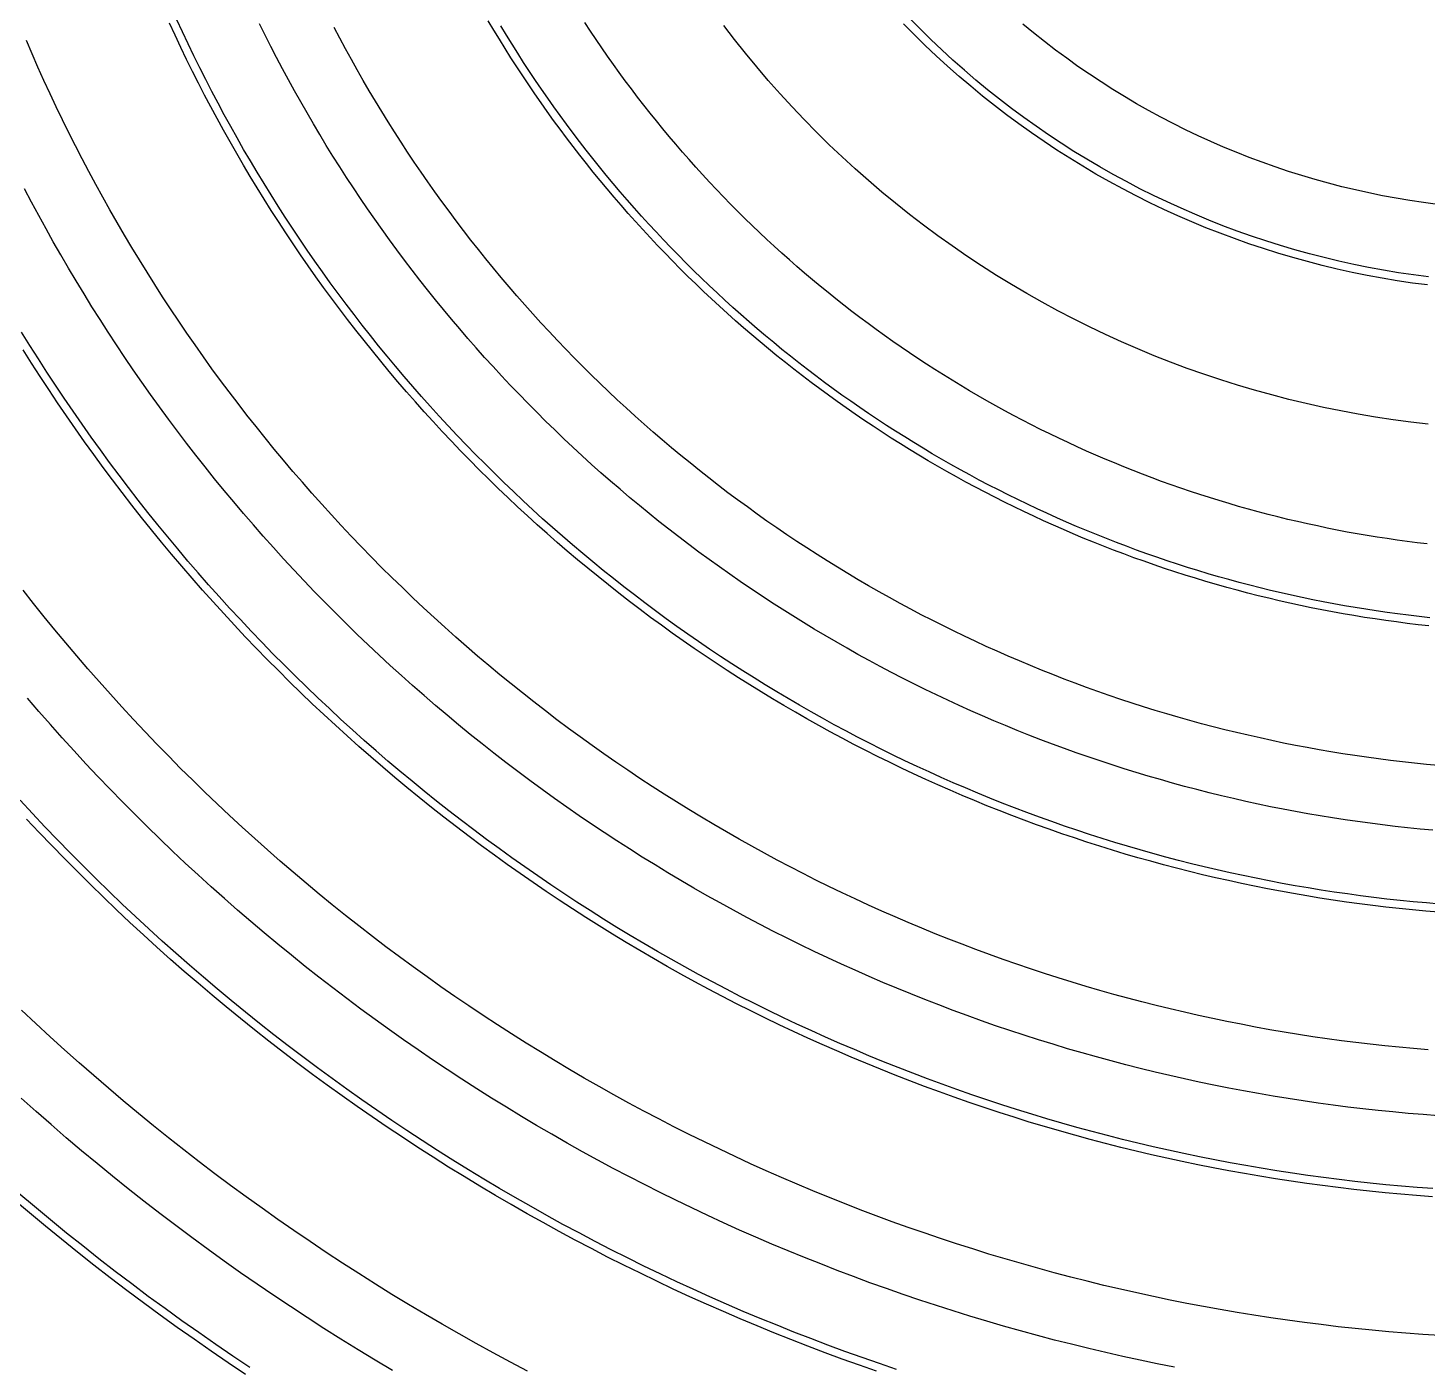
# Model space of a CAD drawing. Header units: metres. Extents: x 10 to 1210, y 10 to 2773.
# Drawn here: x 271.5 to 443.8, y 1138.6 to 1303.5 of the extents above; entities that cross this region are included whole.
import ezdxf

# ---------------------------------------------------------------- set-up
doc = ezdxf.new("R2010")
doc.units = ezdxf.units.M
for name, color, linetype in [('ACIKLIK', 5, 'Continuous'), ('CAM_SABLON', 4, 'Continuous'), ('DIS_KENAR_V91_Z3', 1, 'Continuous'), ('LAMBA_T4_Z4', 3, 'Continuous')]:
    doc.layers.add(name, color=color, linetype=linetype)

msp = doc.modelspace()

# ---------------------------------------------------------------- linework, layer by layer
at = {"layer": 'ACIKLIK'}
for points in [[(444.49, 1204.68), (442.94, 1204.82), (441.39, 1204.98), (439.85, 1205.14), (438.31, 1205.33), (436.77, 1205.52), (435.23, 1205.73), (433.69, 1205.96), (432.15, 1206.19), (430.62, 1206.44), (429.09, 1206.7), (427.56, 1206.98), (426.04, 1207.27), (424.51, 1207.57), (422.99, 1207.89), (421.47, 1208.22), (419.96, 1208.56), (418.45, 1208.92), (416.94, 1209.29), (415.43, 1209.67), (413.93, 1210.07), (412.43, 1210.47), (410.94, 1210.9), (409.45, 1211.33), (407.96, 1211.78), (406.47, 1212.24), (405, 1212.71), (403.52, 1213.2), (402.05, 1213.7), (400.58, 1214.21), (399.12, 1214.73), (397.66, 1215.27), (396.21, 1215.82), (394.76, 1216.39), (393.32, 1216.96), (391.88, 1217.55), (390.45, 1218.15), (389.02, 1218.76), (387.6, 1219.39), (386.18, 1220.03), (384.77, 1220.68), (383.37, 1221.34), (381.97, 1222.01), (380.58, 1222.7), (379.19, 1223.4), (377.81, 1224.11), (376.43, 1224.84), (375.07, 1225.57), (373.7, 1226.32), (372.35, 1227.08), (371, 1227.85), (369.66, 1228.63), (368.32, 1229.42), (367, 1230.23), (365.67, 1231.05), (364.36, 1231.88), (363.05, 1232.72), (361.76, 1233.57), (360.46, 1234.43), (359.18, 1235.31), (357.9, 1236.19), (356.64, 1237.09), (355.37, 1238), (354.12, 1238.91), (352.88, 1239.84), (351.64, 1240.78), (350.41, 1241.73), (349.19, 1242.7), (347.98, 1243.67), (346.78, 1244.65), (345.58, 1245.64), (344.4, 1246.65), (343.22, 1247.66), (342.05, 1248.69), (340.89, 1249.72), (339.75, 1250.76), (338.6, 1251.82), (337.47, 1252.88), (336.35, 1253.96), (335.24, 1255.04), (334.14, 1256.14), (333.04, 1257.24), (331.96, 1258.35), (330.88, 1259.47), (329.82, 1260.6), (328.76, 1261.75), (327.72, 1262.89), (326.69, 1264.05), (325.66, 1265.22), (324.65, 1266.4), (323.64, 1267.58), (322.65, 1268.78), (321.67, 1269.98), (320.7, 1271.19), (319.73, 1272.41), (318.78, 1273.64), (317.84, 1274.88), (316.91, 1276.12), (316, 1277.37), (315.09, 1278.64), (314.19, 1279.9), (313.31, 1281.18), (312.43, 1282.46), (311.57, 1283.76), (310.72, 1285.05), (309.88, 1286.36), (309.05, 1287.67), (308.23, 1289), (307.42, 1290.32), (306.63, 1291.66), (305.85, 1293), (305.08, 1294.35), (304.32, 1295.7), (303.57, 1297.07), (302.84, 1298.43), (302.11, 1299.81), (301.4, 1301.19), (300.7, 1302.58), (300.01, 1303.97)], [(443.81, 1239.92), (442.57, 1240.07), (441.33, 1240.22), (440.1, 1240.39), (438.86, 1240.57), (437.63, 1240.76), (436.4, 1240.96), (435.17, 1241.17), (433.94, 1241.39), (432.71, 1241.63), (431.49, 1241.87), (430.27, 1242.13), (429.05, 1242.39), (427.83, 1242.67), (426.62, 1242.95), (425.41, 1243.25), (424.2, 1243.56), (422.99, 1243.87), (421.78, 1244.2), (420.58, 1244.54), (419.39, 1244.89), (418.19, 1245.25), (417, 1245.62), (415.81, 1246), (414.63, 1246.39), (413.44, 1246.79), (412.27, 1247.2), (411.09, 1247.62), (409.92, 1248.06), (408.75, 1248.5), (407.59, 1248.95), (406.43, 1249.41), (405.28, 1249.89), (404.13, 1250.37), (402.98, 1250.86), (401.84, 1251.36), (400.7, 1251.88), (399.57, 1252.4), (398.44, 1252.93), (397.31, 1253.47), (396.19, 1254.02), (395.08, 1254.59), (393.97, 1255.16), (392.87, 1255.74), (391.77, 1256.33), (390.67, 1256.93), (389.58, 1257.54), (388.5, 1258.16), (387.42, 1258.79), (386.35, 1259.43), (385.28, 1260.07), (384.22, 1260.73), (383.17, 1261.4), (382.12, 1262.07), (381.07, 1262.75), (380.04, 1263.45), (379, 1264.15), (377.98, 1264.86), (376.96, 1265.58), (375.95, 1266.31), (374.94, 1267.05), (373.94, 1267.8), (372.95, 1268.55), (371.96, 1269.31), (370.98, 1270.09), (370.01, 1270.87), (369.04, 1271.66), (368.08, 1272.46), (367.13, 1273.26), (366.18, 1274.08), (365.25, 1274.9), (364.31, 1275.73), (363.39, 1276.57), (362.47, 1277.42), (361.57, 1278.27), (360.66, 1279.13), (359.77, 1280.01), (358.88, 1280.88), (358.01, 1281.77), (357.13, 1282.66), (356.27, 1283.57), (355.42, 1284.47), (354.57, 1285.39), (353.73, 1286.31), (352.9, 1287.25), (352.08, 1288.18), (351.26, 1289.13), (350.46, 1290.08), (349.66, 1291.04), (348.87, 1292.01), (348.09, 1292.98), (347.31, 1293.96), (346.55, 1294.95), (345.8, 1295.94), (345.05, 1296.94), (344.31, 1297.95), (343.58, 1298.96), (342.86, 1299.98), (342.15, 1301), (341.45, 1302.04), (340.75, 1303.07), (340.07, 1304.12)], [(445.06, 1281.73), (443.36, 1281.95), (441.67, 1282.21), (439.98, 1282.49), (438.3, 1282.8), (436.62, 1283.14), (434.96, 1283.51), (433.29, 1283.91), (431.64, 1284.34), (429.99, 1284.8), (428.35, 1285.28), (426.72, 1285.8), (425.09, 1286.34), (423.48, 1286.91), (421.88, 1287.51), (420.29, 1288.14), (418.71, 1288.79), (417.14, 1289.47), (415.58, 1290.18), (414.04, 1290.92), (412.51, 1291.68), (410.99, 1292.47), (409.49, 1293.29), (408, 1294.13), (406.53, 1295), (405.07, 1295.89), (403.63, 1296.81), (402.2, 1297.76), (400.79, 1298.72), (399.4, 1299.72), (398.02, 1300.73), (396.67, 1301.78), (395.33, 1302.84), (394.01, 1303.93)], [(445.14, 1169.52), (443.29, 1169.66), (441.44, 1169.81), (439.58, 1169.98), (437.74, 1170.17), (435.89, 1170.37), (434.04, 1170.59), (432.2, 1170.82), (430.36, 1171.07), (428.52, 1171.34), (426.68, 1171.62), (424.84, 1171.92), (423.01, 1172.24), (421.18, 1172.57), (419.36, 1172.91), (417.53, 1173.28), (415.71, 1173.65), (413.9, 1174.05), (412.09, 1174.46), (410.28, 1174.89), (408.47, 1175.33), (406.67, 1175.78), (404.87, 1176.26), (403.08, 1176.75), (401.29, 1177.25), (399.5, 1177.77), (397.72, 1178.31), (395.95, 1178.86), (394.18, 1179.43), (392.41, 1180.01), (390.65, 1180.6), (388.9, 1181.22), (387.15, 1181.85), (385.41, 1182.49), (383.67, 1183.15), (381.94, 1183.82), (380.21, 1184.51), (378.49, 1185.21), (376.77, 1185.93), (375.07, 1186.67), (373.37, 1187.42), (371.67, 1188.18), (369.98, 1188.96), (368.3, 1189.75), (366.63, 1190.56), (364.96, 1191.38), (363.3, 1192.22), (361.65, 1193.07), (360, 1193.93), (358.37, 1194.81), (356.74, 1195.71), (355.11, 1196.61), (353.5, 1197.54), (351.89, 1198.47), (350.3, 1199.42), (348.71, 1200.39), (347.13, 1201.37), (345.56, 1202.36), (343.99, 1203.36), (342.44, 1204.38), (340.89, 1205.42), (339.36, 1206.46), (337.83, 1207.52), (336.31, 1208.59), (334.8, 1209.68), (333.3, 1210.78), (331.81, 1211.89), (330.33, 1213.02), (328.86, 1214.15), (327.4, 1215.3), (325.95, 1216.47), (324.52, 1217.64), (323.09, 1218.83), (321.67, 1220.03), (320.26, 1221.25), (318.86, 1222.47), (317.48, 1223.71), (316.1, 1224.96), (314.73, 1226.22), (313.38, 1227.5), (312.04, 1228.78), (310.71, 1230.08), (309.39, 1231.39), (308.08, 1232.71), (306.78, 1234.04), (305.5, 1235.38), (304.22, 1236.73), (302.96, 1238.1), (301.71, 1239.48), (300.47, 1240.86), (299.25, 1242.26), (298.03, 1243.67), (296.83, 1245.09), (295.64, 1246.52), (294.47, 1247.95), (293.3, 1249.4), (292.15, 1250.86), (291.02, 1252.33), (289.89, 1253.81), (288.78, 1255.3), (287.68, 1256.8), (286.59, 1258.31), (285.52, 1259.83), (284.46, 1261.36), (283.42, 1262.89), (282.38, 1264.44), (281.36, 1265.99), (280.36, 1267.56), (279.37, 1269.13), (278.39, 1270.71), (277.42, 1272.3), (276.47, 1273.89), (275.54, 1275.5), (274.61, 1277.11), (273.71, 1278.74), (272.81, 1280.37), (271.93, 1282), (271.07, 1283.65)], [(412.68, 1138.56), (410.56, 1138.98), (408.44, 1139.42), (406.32, 1139.88), (404.21, 1140.36), (402.11, 1140.85), (400, 1141.37), (397.91, 1141.9), (395.81, 1142.45), (393.72, 1143.02), (391.64, 1143.61), (389.56, 1144.21), (387.49, 1144.84), (385.43, 1145.48), (383.36, 1146.14), (381.31, 1146.82), (379.26, 1147.51), (377.22, 1148.23), (375.18, 1148.96), (373.15, 1149.71), (371.12, 1150.47), (369.11, 1151.26), (367.1, 1152.06), (365.09, 1152.88), (363.1, 1153.72), (361.11, 1154.57), (359.13, 1155.44), (357.16, 1156.33), (355.19, 1157.24), (353.23, 1158.16), (351.28, 1159.1), (349.34, 1160.06), (347.41, 1161.03), (345.49, 1162.02), (343.57, 1163.03), (341.66, 1164.05), (339.77, 1165.09), (337.88, 1166.15), (336, 1167.23), (334.13, 1168.32), (332.27, 1169.42), (330.42, 1170.55), (328.58, 1171.68), (326.75, 1172.84), (324.93, 1174.01), (323.12, 1175.2), (321.32, 1176.4), (319.53, 1177.62), (317.75, 1178.85), (315.99, 1180.1), (314.23, 1181.36), (312.48, 1182.64), (310.75, 1183.94), (309.03, 1185.25), (307.32, 1186.57), (305.62, 1187.91), (303.93, 1189.27), (302.25, 1190.64), (300.59, 1192.02), (298.94, 1193.42), (297.3, 1194.83), (295.67, 1196.26), (294.06, 1197.7), (292.45, 1199.16), (290.86, 1200.62), (289.29, 1202.11), (287.72, 1203.6), (286.17, 1205.11), (284.64, 1206.64), (283.11, 1208.17), (281.6, 1209.72), (280.11, 1211.29), (278.62, 1212.86), (277.16, 1214.45), (275.7, 1216.06), (274.26, 1217.67), (272.83, 1219.3), (271.42, 1220.94)], [(316.37, 1138.16), (314.24, 1139.42), (312.13, 1140.7), (310.03, 1142), (307.94, 1143.32), (305.87, 1144.66), (303.8, 1146.01), (301.75, 1147.38), (299.71, 1148.77), (297.68, 1150.18), (295.66, 1151.61), (293.66, 1153.05), (291.67, 1154.51), (289.69, 1155.99), (287.72, 1157.48), (285.77, 1158.99), (283.83, 1160.52), (281.9, 1162.07), (279.99, 1163.63), (278.09, 1165.21), (276.21, 1166.81), (274.34, 1168.42), (272.48, 1170.05), (270.64, 1171.69)]]:
    msp.add_lwpolyline(points, dxfattribs=at)
at = {"layer": 'CAM_SABLON'}
for points in [[(445.33, 1195.58), (443.7, 1195.71), (442.08, 1195.86), (440.45, 1196.02), (438.83, 1196.2), (437.21, 1196.39), (435.59, 1196.6), (433.97, 1196.82), (432.36, 1197.05), (430.75, 1197.3), (429.14, 1197.56), (427.53, 1197.84), (425.92, 1198.13), (424.32, 1198.44), (422.72, 1198.75), (421.12, 1199.09), (419.53, 1199.43), (417.93, 1199.79), (416.35, 1200.17), (414.76, 1200.55), (413.18, 1200.96), (411.6, 1201.37), (410.03, 1201.8), (408.46, 1202.24), (406.89, 1202.7), (405.33, 1203.17), (403.77, 1203.66), (402.21, 1204.15), (400.66, 1204.66), (399.12, 1205.19), (397.58, 1205.73), (396.04, 1206.28), (394.51, 1206.84), (392.99, 1207.42), (391.46, 1208.01), (389.95, 1208.62), (388.44, 1209.23), (386.93, 1209.87), (385.43, 1210.51), (383.94, 1211.17), (382.45, 1211.84), (380.97, 1212.52), (379.49, 1213.22), (378.02, 1213.93), (376.56, 1214.65), (375.1, 1215.38), (373.65, 1216.13), (372.21, 1216.89), (370.77, 1217.66), (369.34, 1218.45), (367.92, 1219.24), (366.5, 1220.05), (365.09, 1220.88), (363.69, 1221.71), (362.29, 1222.56), (360.91, 1223.42), (359.53, 1224.29), (358.15, 1225.17), (356.79, 1226.06), (355.43, 1226.97), (354.08, 1227.89), (352.74, 1228.82), (351.41, 1229.76), (350.08, 1230.71), (348.77, 1231.68), (347.46, 1232.66), (346.16, 1233.64), (344.87, 1234.64), (343.59, 1235.65), (342.32, 1236.67), (341.05, 1237.71), (339.8, 1238.75), (338.55, 1239.8), (337.32, 1240.87), (336.09, 1241.95), (334.87, 1243.03), (333.66, 1244.13), (332.47, 1245.24), (331.28, 1246.36), (330.1, 1247.48), (328.93, 1248.62), (327.77, 1249.77), (326.62, 1250.93), (325.48, 1252.1), (324.36, 1253.28), (323.24, 1254.47), (322.13, 1255.66), (321.03, 1256.87), (319.95, 1258.09), (318.87, 1259.32), (317.8, 1260.55), (316.75, 1261.8), (315.71, 1263.05), (314.67, 1264.32), (313.65, 1265.59), (312.64, 1266.87), (311.64, 1268.16), (310.66, 1269.46), (309.68, 1270.77), (308.71, 1272.08), (307.76, 1273.41), (306.82, 1274.74), (305.89, 1276.08), (304.97, 1277.43), (304.06, 1278.79), (303.17, 1280.15), (302.29, 1281.53), (301.42, 1282.91), (300.56, 1284.29), (299.71, 1285.69), (298.88, 1287.09), (298.05, 1288.5), (297.24, 1289.92), (296.45, 1291.34), (295.66, 1292.77), (294.89, 1294.21), (294.13, 1295.65), (293.38, 1297.1), (292.65, 1298.56), (291.93, 1300.02), (291.22, 1301.49), (290.52, 1302.97), (289.84, 1304.45)], [(443.96, 1272.8), (442.11, 1273.04), (440.26, 1273.32), (438.42, 1273.63), (436.58, 1273.97), (434.75, 1274.34), (432.93, 1274.74), (431.11, 1275.18), (429.31, 1275.65), (427.51, 1276.15), (425.72, 1276.68), (423.94, 1277.24), (422.16, 1277.83), (420.4, 1278.45), (418.65, 1279.11), (416.92, 1279.79), (415.19, 1280.51), (413.48, 1281.25), (411.78, 1282.03), (410.09, 1282.83), (408.42, 1283.66), (406.77, 1284.53), (405.13, 1285.42), (403.5, 1286.34), (401.89, 1287.28), (400.3, 1288.26), (398.72, 1289.26), (397.17, 1290.29), (395.63, 1291.35), (394.11, 1292.44), (392.61, 1293.55), (391.12, 1294.68), (389.66, 1295.85), (388.22, 1297.03), (386.8, 1298.25), (385.4, 1299.48), (384.03, 1300.75), (382.67, 1302.03), (381.34, 1303.34), (380.03, 1304.67)], [(444.11, 1230.83), (442.79, 1230.98), (441.48, 1231.13), (440.16, 1231.3), (438.85, 1231.48), (437.53, 1231.67), (436.22, 1231.87), (434.91, 1232.08), (433.61, 1232.31), (432.3, 1232.55), (431, 1232.79), (429.7, 1233.05), (428.4, 1233.32), (427.1, 1233.6), (425.81, 1233.9), (424.52, 1234.2), (423.23, 1234.52), (421.94, 1234.84), (420.66, 1235.18), (419.38, 1235.53), (418.1, 1235.89), (416.83, 1236.26), (415.56, 1236.64), (414.29, 1237.04), (413.03, 1237.44), (411.77, 1237.85), (410.51, 1238.28), (409.26, 1238.72), (408.01, 1239.17), (406.77, 1239.63), (405.53, 1240.1), (404.29, 1240.58), (403.06, 1241.07), (401.83, 1241.57), (400.61, 1242.08), (399.39, 1242.61), (398.18, 1243.14), (396.97, 1243.69), (395.76, 1244.24), (394.56, 1244.81), (393.37, 1245.38), (392.18, 1245.97), (390.99, 1246.57), (389.81, 1247.17), (388.64, 1247.79), (387.47, 1248.42), (386.31, 1249.06), (385.15, 1249.71), (384, 1250.36), (382.85, 1251.03), (381.71, 1251.71), (380.58, 1252.4), (379.45, 1253.1), (378.33, 1253.8), (377.21, 1254.52), (376.11, 1255.25), (375, 1255.99), (373.91, 1256.73), (372.82, 1257.49), (371.73, 1258.25), (370.66, 1259.03), (369.59, 1259.81), (368.52, 1260.61), (367.47, 1261.41), (366.42, 1262.22), (365.38, 1263.04), (364.34, 1263.87), (363.32, 1264.71), (362.3, 1265.56), (361.28, 1266.42), (360.28, 1267.28), (359.28, 1268.16), (358.29, 1269.04), (357.31, 1269.93), (356.34, 1270.83), (355.37, 1271.74), (354.41, 1272.66), (353.46, 1273.59), (352.52, 1274.52), (351.59, 1275.46), (350.66, 1276.41), (349.74, 1277.37), (348.83, 1278.34), (347.93, 1279.31), (347.04, 1280.29), (346.16, 1281.28), (345.28, 1282.28), (344.42, 1283.28), (343.56, 1284.3), (342.71, 1285.32), (341.87, 1286.34), (341.04, 1287.38), (340.22, 1288.42), (339.41, 1289.47), (338.61, 1290.52), (337.81, 1291.59), (337.03, 1292.66), (336.25, 1293.73), (335.49, 1294.82), (334.73, 1295.91), (333.99, 1297), (333.25, 1298.11), (332.52, 1299.21), (331.8, 1300.33), (331.1, 1301.45), (330.4, 1302.58), (329.71, 1303.71)], [(444.51, 1160.54), (442.58, 1160.68), (440.65, 1160.84), (438.72, 1161.02), (436.79, 1161.22), (434.87, 1161.43), (432.95, 1161.65), (431.02, 1161.9), (429.1, 1162.16), (427.19, 1162.44), (425.27, 1162.73), (423.36, 1163.04), (421.45, 1163.37), (419.54, 1163.72), (417.64, 1164.08), (415.74, 1164.46), (413.84, 1164.85), (411.95, 1165.26), (410.06, 1165.69), (408.18, 1166.13), (406.29, 1166.59), (404.42, 1167.07), (402.54, 1167.56), (400.67, 1168.07), (398.81, 1168.6), (396.95, 1169.14), (395.09, 1169.7), (393.24, 1170.28), (391.4, 1170.87), (389.56, 1171.47), (387.72, 1172.1), (385.89, 1172.73), (384.07, 1173.39), (382.25, 1174.06), (380.44, 1174.75), (378.64, 1175.45), (376.84, 1176.17), (375.04, 1176.9), (373.26, 1177.65), (371.48, 1178.41), (369.7, 1179.19), (367.94, 1179.99), (366.18, 1180.8), (364.43, 1181.63), (362.68, 1182.47), (360.94, 1183.32), (359.21, 1184.2), (357.49, 1185.08), (355.78, 1185.99), (354.07, 1186.9), (352.37, 1187.83), (350.68, 1188.78), (349, 1189.74), (347.33, 1190.72), (345.66, 1191.71), (344.01, 1192.71), (342.36, 1193.73), (340.72, 1194.77), (339.09, 1195.82), (337.47, 1196.88), (335.86, 1197.95), (334.26, 1199.04), (332.67, 1200.15), (331.08, 1201.27), (329.51, 1202.4), (327.95, 1203.54), (326.4, 1204.7), (324.86, 1205.88), (323.32, 1207.06), (321.8, 1208.26), (320.29, 1209.47), (318.79, 1210.7), (317.3, 1211.94), (315.82, 1213.19), (314.36, 1214.45), (312.9, 1215.73), (311.45, 1217.02), (310.02, 1218.32), (308.6, 1219.64), (307.19, 1220.97), (305.79, 1222.31), (304.4, 1223.66), (303.02, 1225.02), (301.66, 1226.4), (300.31, 1227.79), (298.97, 1229.19), (297.64, 1230.6), (296.32, 1232.02), (295.02, 1233.45), (293.73, 1234.9), (292.45, 1236.36), (291.19, 1237.82), (289.94, 1239.3), (288.7, 1240.79), (287.47, 1242.29), (286.26, 1243.8), (285.06, 1245.32), (283.88, 1246.86), (282.7, 1248.4), (281.54, 1249.95), (280.4, 1251.51), (279.27, 1253.08), (278.15, 1254.67), (277.04, 1256.26), (275.95, 1257.86), (274.88, 1259.47), (273.82, 1261.09), (272.77, 1262.72), (271.73, 1264.36), (270.71, 1266.01)], [(378.45, 1138.28), (376.33, 1139), (374.21, 1139.74), (372.1, 1140.5), (370, 1141.28), (367.9, 1142.07), (365.81, 1142.88), (363.73, 1143.71), (361.65, 1144.56), (359.58, 1145.43), (357.52, 1146.32), (355.47, 1147.22), (353.42, 1148.14), (351.39, 1149.08), (349.36, 1150.04), (347.34, 1151.01), (345.33, 1152), (343.32, 1153.01), (341.33, 1154.04), (339.35, 1155.08), (337.37, 1156.14), (335.4, 1157.22), (333.45, 1158.32), (331.5, 1159.43), (329.56, 1160.56), (327.64, 1161.71), (325.72, 1162.87), (323.81, 1164.05), (321.91, 1165.25), (320.03, 1166.46), (318.15, 1167.69), (316.29, 1168.94), (314.43, 1170.2), (312.59, 1171.48), (310.76, 1172.77), (308.94, 1174.08), (307.13, 1175.41), (305.33, 1176.75), (303.55, 1178.11), (301.78, 1179.48), (300.01, 1180.87), (298.26, 1182.27), (296.53, 1183.69), (294.8, 1185.13), (293.09, 1186.58), (291.39, 1188.04), (289.71, 1189.52), (288.03, 1191.01), (286.37, 1192.52), (284.73, 1194.04), (283.09, 1195.58), (281.47, 1197.13), (279.87, 1198.69), (278.27, 1200.27), (276.69, 1201.87), (275.13, 1203.47), (273.58, 1205.09), (272.04, 1206.73), (270.52, 1208.37)], [(298.83, 1138.51), (296.72, 1139.92), (294.61, 1141.36), (292.52, 1142.81), (290.43, 1144.28), (288.37, 1145.77), (286.31, 1147.27), (284.27, 1148.8), (282.24, 1150.34), (280.23, 1151.9), (278.23, 1153.48), (276.24, 1155.07), (274.27, 1156.69), (272.31, 1158.32), (270.36, 1159.96)]]:
    msp.add_lwpolyline(points, dxfattribs=at)
at = {"layer": 'DIS_KENAR_V91_Z3'}
for points in [[(445.18, 1212.65), (443.71, 1212.78), (442.23, 1212.93), (440.76, 1213.09), (439.28, 1213.27), (437.81, 1213.45), (436.34, 1213.65), (434.87, 1213.87), (433.41, 1214.09), (431.94, 1214.33), (430.48, 1214.58), (429.02, 1214.85), (427.56, 1215.12), (426.11, 1215.41), (424.66, 1215.71), (423.21, 1216.03), (421.76, 1216.36), (420.31, 1216.7), (418.87, 1217.05), (417.44, 1217.41), (416, 1217.79), (414.57, 1218.18), (413.14, 1218.59), (411.72, 1219), (410.3, 1219.43), (408.88, 1219.87), (407.47, 1220.32), (406.06, 1220.78), (404.65, 1221.26), (403.25, 1221.75), (401.86, 1222.25), (400.46, 1222.77), (399.08, 1223.29), (397.69, 1223.83), (396.32, 1224.38), (394.94, 1224.94), (393.58, 1225.51), (392.21, 1226.1), (390.85, 1226.7), (389.5, 1227.31), (388.15, 1227.93), (386.81, 1228.56), (385.48, 1229.21), (384.15, 1229.86), (382.82, 1230.53), (381.5, 1231.21), (380.19, 1231.9), (378.88, 1232.6), (377.58, 1233.31), (376.29, 1234.04), (375, 1234.78), (373.72, 1235.52), (372.44, 1236.28), (371.18, 1237.05), (369.91, 1237.83), (368.66, 1238.62), (367.41, 1239.43), (366.17, 1240.24), (364.94, 1241.06), (363.71, 1241.9), (362.49, 1242.74), (361.28, 1243.6), (360.08, 1244.47), (358.88, 1245.34), (357.69, 1246.23), (356.51, 1247.13), (355.34, 1248.04), (354.17, 1248.96), (353.02, 1249.89), (351.87, 1250.82), (350.73, 1251.77), (349.59, 1252.73), (348.47, 1253.7), (347.35, 1254.68), (346.25, 1255.67), (345.15, 1256.66), (344.06, 1257.67), (342.98, 1258.69), (341.91, 1259.71), (340.85, 1260.75), (339.79, 1261.79), (338.75, 1262.85), (337.71, 1263.91), (336.69, 1264.98), (335.67, 1266.06), (334.66, 1267.15), (333.67, 1268.25), (332.68, 1269.35), (331.7, 1270.47), (330.73, 1271.59), (329.77, 1272.73), (328.82, 1273.87), (327.89, 1275.02), (326.96, 1276.17), (326.04, 1277.34), (325.13, 1278.51), (324.23, 1279.69), (323.34, 1280.88), (322.47, 1282.08), (321.6, 1283.28), (320.74, 1284.49), (319.9, 1285.71), (319.06, 1286.94), (318.24, 1288.17), (317.43, 1289.41), (316.62, 1290.66), (315.83, 1291.91), (315.05, 1293.18), (314.28, 1294.44), (313.52, 1295.72), (312.78, 1297), (312.04, 1298.29), (311.31, 1299.58), (310.6, 1300.88), (309.9, 1302.19), (309.21, 1303.5)], [(443.93, 1254.68), (441.77, 1254.93), (439.6, 1255.22), (437.45, 1255.54), (435.29, 1255.9), (433.15, 1256.3), (431.01, 1256.73), (428.88, 1257.2), (426.76, 1257.71), (424.65, 1258.26), (422.55, 1258.84), (420.45, 1259.46), (418.37, 1260.12), (416.3, 1260.81), (414.25, 1261.54), (412.2, 1262.3), (410.17, 1263.1), (408.16, 1263.94), (406.16, 1264.81), (404.17, 1265.71), (402.2, 1266.65), (400.25, 1267.62), (398.32, 1268.63), (396.4, 1269.67), (394.5, 1270.75), (392.62, 1271.85), (390.76, 1272.99), (388.92, 1274.17), (387.1, 1275.37), (385.3, 1276.61), (383.53, 1277.87), (381.77, 1279.17), (380.04, 1280.5), (378.33, 1281.86), (376.65, 1283.24), (374.99, 1284.66), (373.36, 1286.11), (371.75, 1287.58), (370.17, 1289.08), (368.61, 1290.61), (367.08, 1292.17), (365.58, 1293.75), (364.11, 1295.36), (362.66, 1296.99), (361.24, 1298.65), (359.86, 1300.33), (358.5, 1302.04), (357.17, 1303.77)], [(443.92, 1177.63), (442.13, 1177.78), (440.35, 1177.94), (438.57, 1178.12), (436.79, 1178.32), (435.02, 1178.53), (433.24, 1178.75), (431.47, 1179), (429.7, 1179.25), (427.93, 1179.52), (426.17, 1179.81), (424.4, 1180.11), (422.64, 1180.43), (420.88, 1180.77), (419.13, 1181.12), (417.38, 1181.48), (415.63, 1181.86), (413.89, 1182.25), (412.14, 1182.66), (410.41, 1183.09), (408.67, 1183.53), (406.94, 1183.99), (405.22, 1184.46), (403.49, 1184.94), (401.78, 1185.44), (400.06, 1185.96), (398.36, 1186.49), (396.65, 1187.03), (394.95, 1187.59), (393.26, 1188.17), (391.57, 1188.76), (389.89, 1189.36), (388.21, 1189.98), (386.53, 1190.62), (384.87, 1191.26), (383.21, 1191.93), (381.55, 1192.6), (379.9, 1193.3), (378.26, 1194), (376.62, 1194.72), (374.99, 1195.46), (373.36, 1196.21), (371.75, 1196.97), (370.13, 1197.75), (368.53, 1198.54), (366.93, 1199.34), (365.34, 1200.16), (363.76, 1201), (362.18, 1201.84), (360.61, 1202.7), (359.05, 1203.58), (357.5, 1204.46), (355.95, 1205.37), (354.42, 1206.28), (352.89, 1207.21), (351.37, 1208.15), (349.85, 1209.1), (348.35, 1210.07), (346.85, 1211.05), (345.37, 1212.05), (343.89, 1213.05), (342.42, 1214.07), (340.96, 1215.11), (339.5, 1216.15), (338.06, 1217.21), (336.63, 1218.28), (335.2, 1219.36), (333.79, 1220.46), (332.38, 1221.57), (330.99, 1222.69), (329.6, 1223.82), (328.23, 1224.96), (326.86, 1226.12), (325.51, 1227.28), (324.16, 1228.46), (322.83, 1229.66), (321.5, 1230.86), (320.19, 1232.07), (318.89, 1233.3), (317.6, 1234.54), (316.31, 1235.78), (315.04, 1237.04), (313.78, 1238.31), (312.54, 1239.6), (311.3, 1240.89), (310.07, 1242.19), (308.86, 1243.5), (307.66, 1244.83), (306.46, 1246.16), (305.28, 1247.51), (304.12, 1248.86), (302.96, 1250.23), (301.82, 1251.6), (300.69, 1252.99), (299.57, 1254.38), (298.46, 1255.79), (297.36, 1257.2), (296.28, 1258.63), (295.21, 1260.06), (294.15, 1261.5), (293.11, 1262.96), (292.07, 1264.42), (291.05, 1265.89), (290.05, 1267.37), (289.05, 1268.85), (288.07, 1270.35), (287.1, 1271.85), (286.15, 1273.37), (285.21, 1274.89), (284.28, 1276.42), (283.37, 1277.95), (282.46, 1279.5), (281.58, 1281.05), (280.7, 1282.61), (279.84, 1284.18), (279, 1285.76), (278.16, 1287.34), (277.34, 1288.93), (276.54, 1290.53), (275.75, 1292.13), (274.97, 1293.75), (274.21, 1295.36), (273.46, 1296.99), (272.72, 1298.62), (272, 1300.26), (271.3, 1301.9)], [(445.35, 1142.45), (443.26, 1142.58), (441.17, 1142.74), (439.08, 1142.91), (437, 1143.1), (434.91, 1143.31), (432.83, 1143.54), (430.75, 1143.79), (428.67, 1144.05), (426.6, 1144.34), (424.53, 1144.64), (422.46, 1144.95), (420.39, 1145.29), (418.32, 1145.65), (416.26, 1146.02), (414.21, 1146.41), (412.15, 1146.82), (410.1, 1147.24), (408.05, 1147.69), (406.01, 1148.15), (403.97, 1148.63), (401.94, 1149.13), (399.91, 1149.64), (397.88, 1150.18), (395.86, 1150.73), (393.85, 1151.3), (391.84, 1151.88), (389.83, 1152.49), (387.83, 1153.11), (385.84, 1153.75), (383.85, 1154.4), (381.86, 1155.08), (379.89, 1155.77), (377.92, 1156.47), (375.95, 1157.2), (373.99, 1157.94), (372.04, 1158.7), (370.09, 1159.48), (368.16, 1160.27), (366.22, 1161.08), (364.3, 1161.91), (362.38, 1162.75), (360.47, 1163.61), (358.57, 1164.49), (356.68, 1165.38), (354.79, 1166.29), (352.91, 1167.22), (351.04, 1168.16), (349.18, 1169.12), (347.33, 1170.09), (345.48, 1171.08), (343.65, 1172.09), (341.82, 1173.11), (340, 1174.15), (338.19, 1175.21), (336.39, 1176.28), (334.6, 1177.37), (332.82, 1178.47), (331.05, 1179.59), (329.29, 1180.72), (327.54, 1181.87), (325.79, 1183.03), (324.06, 1184.21), (322.34, 1185.4), (320.63, 1186.61), (318.93, 1187.84), (317.24, 1189.07), (315.56, 1190.33), (313.9, 1191.6), (312.24, 1192.88), (310.6, 1194.17), (308.96, 1195.48), (307.34, 1196.81), (305.73, 1198.15), (304.13, 1199.5), (302.55, 1200.87), (300.97, 1202.25), (299.41, 1203.65), (297.86, 1205.05), (296.32, 1206.48), (294.79, 1207.91), (293.28, 1209.36), (291.78, 1210.82), (290.29, 1212.29), (288.82, 1213.78), (287.36, 1215.28), (285.91, 1216.79), (284.48, 1218.32), (283.05, 1219.86), (281.65, 1221.41), (280.25, 1222.97), (278.87, 1224.55), (277.5, 1226.13), (276.15, 1227.73), (274.81, 1229.34), (273.48, 1230.96), (272.17, 1232.6), (270.88, 1234.24)], [(333.02, 1138.07), (330.9, 1139.19), (328.78, 1140.33), (326.68, 1141.48), (324.58, 1142.65), (322.5, 1143.84), (320.43, 1145.05), (318.36, 1146.28), (316.31, 1147.52), (314.27, 1148.79), (312.24, 1150.07), (310.22, 1151.37), (308.22, 1152.68), (306.22, 1154.01), (304.24, 1155.37), (302.27, 1156.73), (300.31, 1158.12), (298.36, 1159.52), (296.42, 1160.94), (294.5, 1162.38), (292.59, 1163.83), (290.69, 1165.3), (288.81, 1166.78), (286.94, 1168.28), (285.08, 1169.8), (283.23, 1171.34), (281.4, 1172.89), (279.58, 1174.45), (277.78, 1176.04), (275.99, 1177.64), (274.21, 1179.25), (272.45, 1180.88), (270.7, 1182.52)]]:
    msp.add_lwpolyline(points, dxfattribs=at)
at = {"layer": 'LAMBA_T4_Z4'}
for points in [[(444.01, 1229.84), (442.68, 1229.98), (441.35, 1230.14), (440.03, 1230.31), (438.71, 1230.49), (437.39, 1230.68), (436.07, 1230.88), (434.75, 1231.1), (433.43, 1231.32), (432.12, 1231.56), (430.81, 1231.81), (429.5, 1232.07), (428.19, 1232.34), (426.88, 1232.63), (425.58, 1232.92), (424.28, 1233.23), (422.99, 1233.54), (421.69, 1233.87), (420.4, 1234.21), (419.11, 1234.56), (417.83, 1234.93), (416.55, 1235.3), (415.27, 1235.69), (413.99, 1236.08), (412.72, 1236.49), (411.45, 1236.91), (410.19, 1237.34), (408.93, 1237.78), (407.67, 1238.23), (406.42, 1238.69), (405.17, 1239.16), (403.93, 1239.65), (402.69, 1240.14), (401.45, 1240.65), (400.22, 1241.16), (398.99, 1241.69), (397.77, 1242.23), (396.55, 1242.78), (395.34, 1243.34), (394.13, 1243.9), (392.93, 1244.48), (391.73, 1245.08), (390.54, 1245.68), (389.35, 1246.29), (388.17, 1246.91), (386.99, 1247.54), (385.82, 1248.18), (384.66, 1248.84), (383.5, 1249.5), (382.35, 1250.17), (381.2, 1250.85), (380.06, 1251.55), (378.92, 1252.25), (377.79, 1252.96), (376.67, 1253.68), (375.55, 1254.42), (374.44, 1255.16), (373.34, 1255.91), (372.24, 1256.67), (371.15, 1257.44), (370.07, 1258.22), (368.99, 1259.01), (367.92, 1259.81), (366.86, 1260.62), (365.8, 1261.43), (364.76, 1262.26), (363.71, 1263.1), (362.68, 1263.94), (361.65, 1264.8), (360.63, 1265.66), (359.62, 1266.53), (358.62, 1267.41), (357.62, 1268.3), (356.63, 1269.2), (355.65, 1270.1), (354.68, 1271.02), (353.72, 1271.94), (352.76, 1272.87), (351.81, 1273.81), (350.87, 1274.76), (349.94, 1275.72), (349.02, 1276.68), (348.1, 1277.65), (347.2, 1278.63), (346.3, 1279.62), (345.41, 1280.62), (344.53, 1281.62), (343.66, 1282.63), (342.8, 1283.65), (341.94, 1284.68), (341.1, 1285.71), (340.26, 1286.76), (339.43, 1287.8), (338.62, 1288.86), (337.81, 1289.92), (337.01, 1290.99), (336.22, 1292.07), (335.44, 1293.15), (334.67, 1294.24), (333.91, 1295.34), (333.16, 1296.44), (332.42, 1297.55), (331.68, 1298.67), (330.96, 1299.79), (330.25, 1300.92), (329.55, 1302.06), (328.85, 1303.2), (328.17, 1304.35)], [(445.25, 1194.58), (443.61, 1194.72), (441.98, 1194.87), (440.35, 1195.03), (438.72, 1195.21), (437.09, 1195.4), (435.46, 1195.61), (433.84, 1195.83), (432.21, 1196.07), (430.59, 1196.31), (428.97, 1196.58), (427.35, 1196.86), (425.74, 1197.15), (424.13, 1197.45), (422.52, 1197.77), (420.91, 1198.11), (419.31, 1198.46), (417.71, 1198.82), (416.11, 1199.19), (414.52, 1199.58), (412.93, 1199.99), (411.34, 1200.41), (409.76, 1200.84), (408.18, 1201.28), (406.61, 1201.74), (405.03, 1202.21), (403.47, 1202.7), (401.9, 1203.2), (400.35, 1203.72), (398.79, 1204.24), (397.24, 1204.78), (395.7, 1205.34), (394.16, 1205.91), (392.63, 1206.49), (391.1, 1207.08), (389.57, 1207.69), (388.06, 1208.31), (386.54, 1208.95), (385.04, 1209.59), (383.53, 1210.25), (382.04, 1210.93), (380.55, 1211.61), (379.06, 1212.31), (377.59, 1213.03), (376.11, 1213.75), (374.65, 1214.49), (373.19, 1215.24), (371.74, 1216.01), (370.29, 1216.78), (368.86, 1217.57), (367.42, 1218.37), (366, 1219.19), (364.58, 1220.01), (363.17, 1220.85), (361.77, 1221.7), (360.38, 1222.57), (358.99, 1223.44), (357.61, 1224.33), (356.24, 1225.23), (354.87, 1226.14), (353.52, 1227.06), (352.17, 1228), (350.83, 1228.95), (349.5, 1229.9), (348.17, 1230.88), (346.86, 1231.86), (345.55, 1232.85), (344.26, 1233.85), (342.97, 1234.87), (341.69, 1235.9), (340.42, 1236.93), (339.16, 1237.98), (337.9, 1239.04), (336.66, 1240.11), (335.43, 1241.2), (334.2, 1242.29), (332.99, 1243.39), (331.78, 1244.51), (330.59, 1245.63), (329.4, 1246.76), (328.23, 1247.91), (327.06, 1249.06), (325.91, 1250.23), (324.76, 1251.4), (323.63, 1252.59), (322.51, 1253.78), (321.39, 1254.99), (320.29, 1256.2), (319.2, 1257.43), (318.11, 1258.66), (317.04, 1259.9), (315.98, 1261.16), (314.93, 1262.42), (313.9, 1263.69), (312.87, 1264.97), (311.85, 1266.26), (310.85, 1267.55), (309.86, 1268.86), (308.88, 1270.17), (307.9, 1271.5), (306.95, 1272.83), (306, 1274.17), (305.06, 1275.52), (304.14, 1276.87), (303.23, 1278.24), (302.33, 1279.61), (301.44, 1280.99), (300.57, 1282.38), (299.7, 1283.77), (298.85, 1285.17), (298.01, 1286.58), (297.19, 1288), (296.37, 1289.42), (295.57, 1290.86), (294.78, 1292.29), (294.01, 1293.74), (293.24, 1295.19), (292.49, 1296.65), (291.75, 1298.11), (291.03, 1299.59), (290.31, 1301.06), (289.61, 1302.55), (288.93, 1304.04)], [(443.84, 1271.81), (441.97, 1272.05), (440.11, 1272.33), (438.25, 1272.64), (436.39, 1272.98), (434.55, 1273.36), (432.71, 1273.77), (430.87, 1274.21), (429.05, 1274.68), (427.23, 1275.18), (425.42, 1275.72), (423.63, 1276.29), (421.84, 1276.88), (420.06, 1277.51), (418.3, 1278.17), (416.54, 1278.86), (414.8, 1279.59), (413.07, 1280.34), (411.36, 1281.12), (409.66, 1281.93), (407.97, 1282.77), (406.3, 1283.64), (404.64, 1284.54), (403, 1285.47), (401.38, 1286.43), (399.77, 1287.41), (398.18, 1288.42), (396.61, 1289.46), (395.05, 1290.53), (393.52, 1291.63), (392, 1292.75), (390.51, 1293.9), (389.03, 1295.07), (387.58, 1296.27), (386.15, 1297.49), (384.73, 1298.74), (383.34, 1300.01), (381.98, 1301.31), (380.63, 1302.63), (379.31, 1303.98)], [(444.44, 1159.54), (442.5, 1159.69), (440.56, 1159.85), (438.63, 1160.03), (436.69, 1160.22), (434.76, 1160.43), (432.82, 1160.66), (430.89, 1160.91), (428.96, 1161.17), (427.04, 1161.45), (425.12, 1161.75), (423.19, 1162.06), (421.28, 1162.39), (419.36, 1162.73), (417.45, 1163.1), (415.54, 1163.48), (413.64, 1163.87), (411.73, 1164.29), (409.84, 1164.72), (407.94, 1165.16), (406.05, 1165.62), (404.17, 1166.1), (402.28, 1166.6), (400.41, 1167.11), (398.53, 1167.64), (396.66, 1168.18), (394.8, 1168.74), (392.94, 1169.32), (391.09, 1169.91), (389.24, 1170.52), (387.4, 1171.15), (385.56, 1171.79), (383.73, 1172.45), (381.9, 1173.12), (380.08, 1173.81), (378.27, 1174.52), (376.46, 1175.24), (374.66, 1175.98), (372.87, 1176.73), (371.08, 1177.5), (369.3, 1178.28), (367.52, 1179.08), (365.76, 1179.89), (364, 1180.72), (362.24, 1181.57), (360.5, 1182.43), (358.76, 1183.31), (357.03, 1184.2), (355.31, 1185.1), (353.59, 1186.02), (351.89, 1186.96), (350.19, 1187.91), (348.5, 1188.88), (346.82, 1189.86), (345.15, 1190.85), (343.48, 1191.86), (341.83, 1192.89), (340.18, 1193.92), (338.55, 1194.98), (336.92, 1196.04), (335.3, 1197.12), (333.69, 1198.22), (332.09, 1199.33), (330.5, 1200.45), (328.92, 1201.59), (327.35, 1202.74), (325.8, 1203.9), (324.25, 1205.08), (322.71, 1206.27), (321.18, 1207.48), (319.66, 1208.7), (318.15, 1209.93), (316.66, 1211.17), (315.17, 1212.43), (313.7, 1213.7), (312.24, 1214.98), (310.78, 1216.28), (309.34, 1217.59), (307.91, 1218.91), (306.5, 1220.24), (305.09, 1221.59), (303.7, 1222.95), (302.32, 1224.32), (300.95, 1225.7), (299.59, 1227.09), (298.24, 1228.5), (296.91, 1229.91), (295.59, 1231.34), (294.28, 1232.78), (292.98, 1234.24), (291.7, 1235.7), (290.43, 1237.17), (289.17, 1238.66), (287.93, 1240.15), (286.7, 1241.66), (285.48, 1243.18), (284.27, 1244.71), (283.08, 1246.25), (281.9, 1247.8), (280.74, 1249.35), (279.59, 1250.92), (278.45, 1252.5), (277.33, 1254.09), (276.22, 1255.69), (275.12, 1257.3), (274.04, 1258.92), (272.98, 1260.55), (271.92, 1262.18), (270.89, 1263.83)], [(376, 1138.06), (373.88, 1138.8), (371.76, 1139.56), (369.65, 1140.34), (367.54, 1141.14), (365.44, 1141.95), (363.35, 1142.79), (361.27, 1143.64), (359.19, 1144.51), (357.12, 1145.4), (355.06, 1146.31), (353.01, 1147.23), (350.96, 1148.17), (348.93, 1149.13), (346.9, 1150.11), (344.88, 1151.11), (342.87, 1152.12), (340.87, 1153.15), (338.88, 1154.2), (336.89, 1155.27), (334.92, 1156.35), (332.95, 1157.45), (331, 1158.57), (329.06, 1159.7), (327.12, 1160.85), (325.2, 1162.02), (323.28, 1163.2), (321.38, 1164.41), (319.48, 1165.62), (317.6, 1166.86), (315.73, 1168.11), (313.87, 1169.38), (312.02, 1170.66), (310.18, 1171.96), (308.35, 1173.27), (306.54, 1174.61), (304.73, 1175.95), (302.94, 1177.31), (301.16, 1178.69), (299.39, 1180.09), (297.64, 1181.5), (295.89, 1182.92), (294.16, 1184.36), (292.44, 1185.82), (290.74, 1187.29), (289.04, 1188.77), (287.36, 1190.27), (285.7, 1191.78), (284.04, 1193.31), (282.4, 1194.85), (280.78, 1196.41), (279.17, 1197.98), (277.57, 1199.57), (275.98, 1201.17), (274.41, 1202.78), (272.85, 1204.4), (271.31, 1206.04)], [(298.28, 1137.67), (296.16, 1139.09), (294.04, 1140.53), (291.94, 1141.99), (289.85, 1143.46), (287.78, 1144.96), (285.72, 1146.47), (283.67, 1148), (281.63, 1149.55), (279.61, 1151.11), (277.6, 1152.7), (275.61, 1154.3), (273.63, 1155.91), (271.66, 1157.55), (269.71, 1159.2)]]:
    msp.add_lwpolyline(points, dxfattribs=at)

doc.saveas('drawing.dxf')
